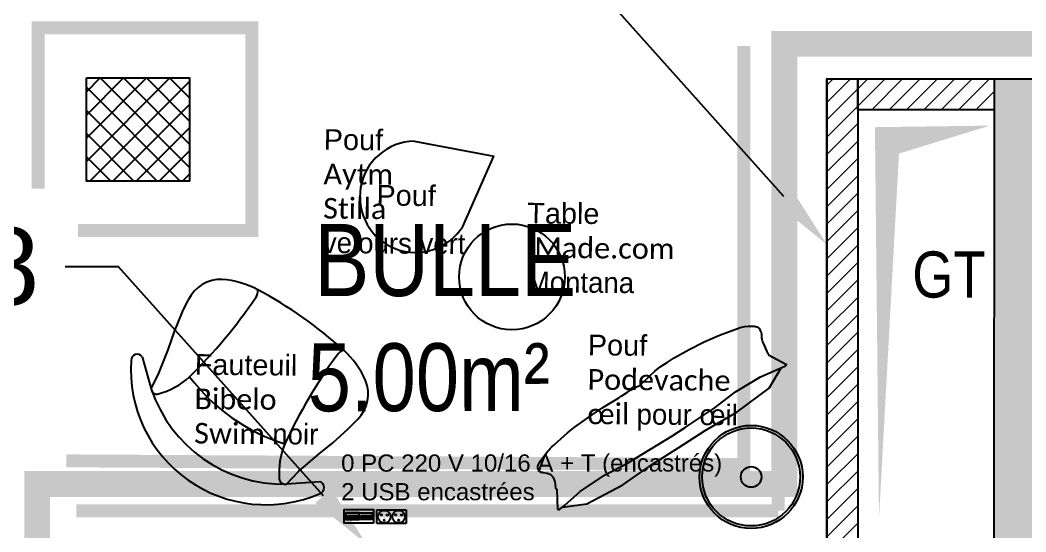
# Model space of a CAD drawing. Extents: x -28.5 to 23.1, y -8.3 to 57.2.
# Drawn here: x -10.009 to -6.109, y 5.335 to 7.319 of the extents above; entities that cross this region are included whole.
import ezdxf
from ezdxf import colors
from ezdxf.entities.mleader import LeaderData, LeaderLine
from ezdxf.math import Vec2, Vec3

# ---------------------------------------------------------------- set-up
doc = ezdxf.new("R2010")
doc.units = 0
doc.header["$LTSCALE"] = 0.001
for name, pattern in [('AXES2', [28.575, 19.05, -3.175, 3.175, -3.175]), ('CACHE', [0.375, 0.25, -0.125]), ('CACHE2', [4.7625, 3.175, -1.5875]), ('CONTINU', [0])]:
    doc.linetypes.add(name, pattern=pattern)
for name, color, linetype in [('01-STR_MACONNERIE_HACH', 252, 'Continuous'), ('02-CL HACH PLATRE', 6, 'Continuous'), ('02-CLOISON_HACH MACONNERIE', 6, 'Continuous'), ('_ANNO-CONCEPT-T', 7, 'Continuous'), ('A-legende', 7, 'Continuous'), ('A-texte', 7, 'Continuous'), ('exist- Etiquette-incendie', 1, 'Continuous')]:
    doc.layers.add(name, color=color, linetype=linetype)
for name, color, linetype, true_color in [('04-MOBILIER', 1, 'Continuous', 0xff0000), ('A-cote', 7, 'Continuous', 0x425746), ('A-Détails', 7, 'Continuous', 0x00a500), ('A-signalétique', 7, 'Continuous', 0x666666), ('CONST MOB', 40, 'Continuous', 0xffbf00), ('SA-ELEVATION', 2, 'Continuous', 0xffff00)]:
    doc.layers.add(name, color=color, linetype=linetype, true_color=true_color)
doc.layers.add('plafond', color=5, linetype='Continuous', lineweight=25, true_color=0x0000ff)
doc.styles.get("Standard").update_dxf_attribs({"font": 'ARIALN.TTF'})
doc.styles.add('verdana', font='swissc.ttf')
doc.styles.add('Y_TXT_COT', font='arial.ttf', dxfattribs={"height": 0.2})
pattern_1 = [(45, (-0.006566, -0.00019), (-0.03367596, 0.03367596), [])]

# ---------------------------------------------------------------- blocks, each defined once
blk = doc.blocks.new('BLOC_ATT_RENS_100')
at = {"flags": 8}
for tag, p, height in [('N°', (-0.4156, 0.9727), 0.25), ('TITRE', (-0.4156, 0.6753), 0.21), ('SURF', (-0.4156, 0.3727), 0.15), ('EFFECTIF', (-0.4156, 0.0727), 0.15), ('HSP', (-0.4156, -0.2356), 0.15), ('REV.SOL', (-0.4156, -0.5258), 0.15), ('REV.MUR', (-0.4156, -0.8258), 0.15), ('PLAF', (-0.4156, -1.1258), 0.15)]:
    blk.add_attdef(tag, p, '', height=height, dxfattribs=at)
at = {"layer": 'exist- Etiquette-incendie', "flags": 8}
for tag, p in [('EFFECTIF.MAX', (-0.4156, -1.414)), ('SURF.PROG', (-0.4156, -1.6479))]:
    blk.add_attdef(tag, p, '', height=0.15, dxfattribs=at)
blk = doc.blocks.new('Xref-R6-2018-11')
h = blk.add_hatch(color=256)
h.dxf.hatch_style = 1
h.paths.add_polyline_path([(-3.9702, 0.0348), (-3.9544, -1.4824), (-3.8769, -0.0675), (-3.5244, 0.0409)])
at = {"layer": '01-STR_MACONNERIE_HACH'}
h = blk.add_hatch(color=256, dxfattribs=at)
h.dxf.hatch_style = 1
h.paths.add_polyline_path([(1.9767, -0.0016), (1.974, -0.4631), (2.194, -0.4644), (2.198, 0.2183), (-3.507, 0.2228), (-3.5076, -1.2779), (-3.5077, -1.3979), (-3.5082, -2.6649), (-3.4856, -2.6649), (-3.4859, -2.7149), (-3.4844, -3.3549), (-3.4843, -3.4049), (-3.4847, -3.4049), (-3.4847, -6.3068), (-3.2001, -6.307), (-3.2, -6.207), (-3.2, -6.207), (-3.29, -6.207), (-3.29, -6.207), (-3.29, 0.0252), (-2.81, 0.0248), (-0.22, 0.0227), (0, 0)])
at = {"layer": '02-CL HACH PLATRE', "lineweight": 13, "transparency": 33554687}
h = blk.add_hatch(dxfattribs=at)
h.set_pattern_fill('ANSI31', color=256, scale=0.015)
h.set_pattern_definition(pattern_1)
h.paths.add_polyline_path([(-4.0368, 0.1026), (-4.0368, -1.6674), (-4.1568, -1.6674), (-4.1568, 0.2226), (-4.0368, 0.2226)])
h = blk.add_hatch(dxfattribs=at)
h.set_pattern_fill('ANSI31', color=256, scale=0.015)
h.set_pattern_definition(pattern_1)
h.paths.add_polyline_path([(-3.507, 0.1024), (-3.507, 0.2226), (-4.0368, 0.2226), (-4.0368, 0.1026)])
at = {"layer": '02-CLOISON_HACH MACONNERIE', "transparency": 33554687}
h = blk.add_hatch(dxfattribs=at)
h.set_pattern_fill('ANSI37', color=256, scale=0.02)
h.paths.add_polyline_path([(-7.0282, 0.2256), (-6.628, 0.2256), (-6.628, -0.1744), (-7.0282, -0.1744)])
for p, q in [((-3.5082, -2.6649), (-3.507, 0.2228)), ((-3.507, 0.2228), (2.198, 0.2183))]:
    blk.add_line(p, q)
blk.add_lwpolyline([(-7.0282, 0.2256), (-6.628, 0.2256), (-6.628, -0.1744), (-7.0282, -0.1744)], close=True)
at = {"linetype": 'Continuous'}
blk.add_lwpolyline([(-4.0368, 0.1026), (-4.0368, -1.6674), (-4.1568, -1.6674), (-4.1568, 0.2226), (-4.0368, 0.2226)], close=True, dxfattribs=at)
blk.add_lwpolyline([(-3.507, 0.1024), (-4.0368, 0.1026), (-4.0368, 0.1026), (-4.0368, 0.2226), (-3.4796, 0.2226)], dxfattribs=at)
ref = blk.add_blockref('BLOC_ATT_RENS_100', (-3.6194, -0.5815), dxfattribs=dict(xscale=0.472023455414562, yscale=0.472023455414562, zscale=0.9170462599446728))
ref.add_attrib('SURF', 'GT', (-3.8254, -0.6259), dxfattribs={"height": 0.17884, "rotation": 360, "style": 'verdana', "flags": 8})
blk = doc.blocks.new('PCD-1.10')
at = {"color": 0}
for p, q in [((0, 0), (0, 3.19)), ((0, 3.19), (6.84, 3.19)), ((6.84, 3.19), (6.84, 0)), ((6.84, 0), (0, 0))]:
    blk.add_line(p, q, dxfattribs=at)
for centre, radius in [((1.72, 1.61), 1.46), ((5.08, 1.61), 1.46), ((1.03, 2.04), 0.146), ((1.7, 0.8), 0.146), ((2.44, 1.99), 0.146), ((4.39, 2.04), 0.146), ((5.05, 0.8), 0.146), ((5.79, 1.99), 0.146)]:
    blk.add_circle(centre, radius, dxfattribs=at)
blk = doc.blocks.new('A$C3F9375E2')
at = {"layer": 'CONST MOB'}
for p, q in [((-33.92, 0.73), (-32.32, 4.24)), ((-36.01, -4.77), (-33.92, 0.73)), ((-37.7, -10.04), (-36.01, -4.77)), ((-40.12, -16.64), (-37.7, -10.04)), ((-44.95, -12.13), (-42.21, -21.09)), ((-42.21, -21.09), (-40.12, -16.64)), ((13.54, -31.1), (16.19, -28.29)), ((9.25, -35.13), (13.54, -31.1)), ((5.02, -38.68), (9.25, -35.13)), ((-0.17, -43.43), (5.02, -38.68)), ((-3.5, -47.06), (-0.17, -43.43)), ((5.83, -46.19), (-3.5, -47.06))]:
    blk.add_line(p, q, dxfattribs=at)
for centre, radius, start, end in [((-23.1, 0), 10.15, 89.2162, 155.3014), ((-24.38, -15.91), 26.1, 63.736, 86.88), ((-15.77, 7.01), 2.98, 323.5327, 9.2375), ((-66.56, -99.24), 119.49, 49.0206, 63.2784), ((-137.99, 85.95), 148.47, 315.8399, 327.0704), ((131.88, -95.06), 148.47, 145.2286, 156.4591), ((12.47, -11.93), 2.98, 103.0615, 148.7663), ((-5.47, -28.59), 26.1, 25.4189, 48.563), ((-10.04, -14.96), 38.05, 177.3714, 294.9276), ((-46.33, -13.14), 1.71, 36.0664, 182.6808), ((-46.07, -2.22), 21.12, 286.2457, 313.7161), ((10.77, 16.06), 53.94, 218.4424, 253.8565), ((8.77, -21.37), 10.15, 316.9976, 23.0828), ((-40.61, -20.94), 1.62, 185.6413, 285.8671), ((-5.26, -7.84), 39.26, 199.7259, 272.573), ((15.43, -43.47), 21.12, 158.5829, 186.0533), ((-3.96, -45.51), 1.62, 186.4319, 286.6577), ((5.42, -47.85), 1.71, 289.6181, 76.2326)]:
    blk.add_arc(centre, radius, start, end, dxfattribs=at)
blk = doc.blocks.new('A$C7EFA423E')
at = {"layer": '04-MOBILIER', "linetype": 'CONTINU'}
for p in [(-10.587, 3.6161), (-10.587, 3.6161), (-10.3982, 3.2857), (-10.3982, 3.2857)]:
    blk.add_line(p, (-10.2774, 3.5576), dxfattribs=at)
at = {"layer": '04-MOBILIER', "extrusion": (-3.02672e-07, 4.76213e-07, -1)}
for points in [[(10.03, 2.1881), (10.0319, 2.2658), (10.0367, 2.2697), (10.0383, 2.2869), (10.0401, 2.2952), (10.0412, 2.2993), (10.0418, 2.3014), (10.0425, 2.3034), (10.0433, 2.3053), (10.0442, 2.3072), (10.0452, 2.3091), (10.0463, 2.3109), (10.0476, 2.3127), (10.049, 2.3144), (10.0505, 2.3161), (10.0522, 2.3177), (10.0544, 2.3196), (10.0563, 2.3211), (10.0572, 2.3218), (10.0582, 2.3225), (10.0591, 2.3231), (10.0601, 2.3236), (10.0611, 2.3241), (10.0623, 2.3246), (10.0635, 2.3251), (10.0648, 2.3256), (10.0678, 2.3265), (10.0715, 2.3274), (10.0856, 2.3301), (10.0871, 2.3304), (10.0886, 2.3306), (10.0915, 2.3309), (10.0929, 2.3311), (10.0936, 2.3312), (10.0942, 2.3314), (10.0948, 2.3315), (10.0951, 2.3316), (10.0954, 2.3318), (10.0956, 2.3319), (10.0959, 2.332), (10.0961, 2.3322), (10.0964, 2.3323), (10.097, 2.3328), (10.0977, 2.3333), (10.0982, 2.3338), (10.0987, 2.3342), (10.0991, 2.3347), (10.0994, 2.3351), (10.0997, 2.3355), (10.0998, 2.3358), (10.0999, 2.336), (10.1, 2.3362), (10.1001, 2.3364), (10.1003, 2.3367), (10.1004, 2.3371), (10.1005, 2.3375), (10.1006, 2.3379), (10.1007, 2.3383), (10.1008, 2.339), (10.1028, 2.3405), (10.1037, 2.3414), (10.1041, 2.3418), (10.1046, 2.3423), (10.105, 2.3427), (10.1053, 2.3432), (10.1056, 2.3437), (10.1058, 2.344), (10.1059, 2.3443), (10.1061, 2.3446), (10.1062, 2.3449), (10.1063, 2.3452), (10.1064, 2.3455), (10.1065, 2.3458), (10.1066, 2.3461), (10.1067, 2.3465), (10.1067, 2.3468), (10.1071, 2.3497), (10.1072, 2.351), (10.1073, 2.3521), (10.1073, 2.3532), (10.1072, 2.3541), (10.1071, 2.3551), (10.107, 2.356), (10.1068, 2.3569), (10.1065, 2.3578), (10.1061, 2.3588), (10.1057, 2.3598), (10.1032, 2.3649), (10.1002, 2.3705), (10.0967, 2.376), (10.089, 2.3869), (10.0721, 2.4091), (10.069, 2.4131), (10.0658, 2.4169), (10.0592, 2.4243), (10.0522, 2.4312), (10.045, 2.4378), (10.0162, 2.4636), (10.0042, 2.4747), (9.9919, 2.4853), (9.9662, 2.5054), (9.9127, 2.5429), (9.8585, 2.5805), (9.8312, 2.5981), (9.8036, 2.6141), (9.7924, 2.6207), (9.7813, 2.6279), (9.7593, 2.6427), (9.7481, 2.65), (9.7366, 2.6568), (9.7307, 2.6599), (9.7247, 2.6629), (9.7185, 2.6656), (9.7121, 2.6681), (9.6729, 2.7063), (9.6528, 2.7241), (9.6321, 2.7404), (9.6059, 2.7584), (9.5782, 2.7755), (9.5207, 2.808), (9.4623, 2.8376), (9.4326, 2.8513), (9.4023, 2.8637), (9.3291, 2.891), (9.3227, 2.893), (9.3165, 2.8946), (9.3102, 2.896), (9.304, 2.897), (9.2916, 2.8983), (9.2792, 2.899), (9.2756, 2.899), (9.2718, 2.8988), (9.268, 2.8985), (9.2641, 2.8979), (9.2622, 2.8975), (9.2604, 2.897), (9.2586, 2.8964), (9.2568, 2.8958), (9.2552, 2.8951), (9.2536, 2.8944), (9.2528, 2.894), (9.2521, 2.8935), (9.2514, 2.8931), (9.2508, 2.8926), (9.2505, 2.8923), (9.2502, 2.8921), (9.2497, 2.8916), (9.2492, 2.8911), (9.2488, 2.8906), (9.2483, 2.89), (9.2479, 2.8894), (9.2476, 2.8887), (9.2472, 2.8881), (9.2466, 2.8867), (9.246, 2.8853), (9.2449, 2.8823), (9.2427, 2.8779), (9.2417, 2.8755), (9.2413, 2.8743), (9.2409, 2.8731), (9.2407, 2.8724), (9.2406, 2.8716), (9.2403, 2.87), (9.24, 2.8669), (9.2396, 2.8552), (9.2394, 2.852), (9.2389, 2.849), (9.2383, 2.8461), (9.2375, 2.8432), (9.2358, 2.8377), (9.2339, 2.8323), (9.2185, 2.8006), (9.2135, 2.7928), (9.2121, 2.7869), (9.1433, 2.75)], [(10.03, 2.1881), (10.0277, 2.1879), (10.0266, 2.1879), (10.0255, 2.1879), (10.025, 2.188), (10.0245, 2.188), (10.024, 2.1881), (10.0235, 2.1882), (10.0233, 2.1883), (10.0231, 2.1884), (10.0229, 2.1884), (10.0226, 2.1885), (10.0224, 2.1886), (10.0222, 2.1887), (10.022, 2.1888), (10.0218, 2.1889), (10.0169, 2.1925), (10.0119, 2.1964), (10.0019, 2.205), (9.9423, 2.2581), (9.8483, 2.3214), (9.7598, 2.3676), (9.6405, 2.4396), (9.5874, 2.472), (9.5356, 2.5063), (9.4198, 2.5837), (9.3403, 2.6442), (9.2431, 2.7025), (9.1698, 2.7339), (9.1577, 2.7393), (9.152, 2.7421), (9.1467, 2.7451), (9.1465, 2.7453), (9.1464, 2.7454), (9.1462, 2.7455), (9.146, 2.7457), (9.1458, 2.7458), (9.1457, 2.746), (9.1455, 2.7462), (9.1454, 2.7464), (9.1451, 2.7468), (9.1448, 2.7472), (9.1445, 2.7476), (9.1443, 2.748), (9.1438, 2.749), (9.1433, 2.75), (9.1425, 2.7522)], [(10.03, 2.1881), (10.0277, 2.1879), (10.0266, 2.1879), (10.0255, 2.1879), (10.025, 2.188), (10.0245, 2.188), (10.024, 2.1881), (10.0235, 2.1882), (10.0233, 2.1883), (10.0231, 2.1884), (10.0229, 2.1884), (10.0226, 2.1885), (10.0224, 2.1886), (10.0222, 2.1887), (10.022, 2.1888), (10.0218, 2.1889), (10.0169, 2.1925), (10.0119, 2.1964), (10.0019, 2.205), (9.9423, 2.2581), (9.8483, 2.3214), (9.7598, 2.3676), (9.6405, 2.4396), (9.5874, 2.472), (9.5356, 2.5063), (9.4198, 2.5837), (9.3403, 2.6442), (9.2431, 2.7025), (9.1698, 2.7339), (9.1577, 2.7393), (9.152, 2.7421), (9.1467, 2.7451), (9.1465, 2.7453), (9.1464, 2.7454), (9.1462, 2.7455), (9.146, 2.7457), (9.1458, 2.7458), (9.1457, 2.746), (9.1455, 2.7462), (9.1454, 2.7464), (9.1451, 2.7468), (9.1448, 2.7472), (9.1445, 2.7476), (9.1443, 2.748), (9.1438, 2.749), (9.1433, 2.75), (9.1425, 2.7522)], [(10.0119, 2.1964), (9.9165, 2.2101), (9.778, 2.2836), (9.6621, 2.3638), (9.56, 2.4288), (9.4578, 2.4937), (9.336, 2.5646), (9.2106, 2.6587), (9.1637, 2.7366)], [(10.0119, 2.1964), (9.9165, 2.2101), (9.778, 2.2836), (9.6621, 2.3638), (9.56, 2.4288), (9.4578, 2.4937), (9.336, 2.5646), (9.2106, 2.6587), (9.1637, 2.7366)]]:
    blk.add_lwpolyline(points, dxfattribs=at)
at = {"layer": '04-MOBILIER', "linetype": 'Continuous'}
blk.add_circle((-10.2075, 3.0897), 0.205, dxfattribs=at)
at = {"layer": '04-MOBILIER', "ltscale": 0.01}
for radius in [0.2, 0.2, 0.19, 0.19, 0.04]:
    blk.add_circle((-9.2799, 2.3139), radius, dxfattribs=at)
at = {"layer": '04-MOBILIER', "linetype": 'Continuous'}
blk.add_arc((-10.5813, 3.4002), 0.216, 91.4956, 327.9716, dxfattribs=at)
blk.add_arc((-10.5813, 3.4002), 0.216, 91.4956, 327.9716, dxfattribs=at)
at = {"layer": 'plafond', "linetype": 'Continuous'}
for points in [[(-10.7442, 2.1344), (-10.8584, 2.1344), (-10.8584, 2.1875), (-10.7442, 2.1875)], [(-10.852, 2.1743), (-10.7491, 2.1743), (-10.7491, 2.1489), (-10.852, 2.1489)], [(-10.8005, 2.1743), (-10.852, 2.1743), (-10.852, 2.1489), (-10.8005, 2.1489)], [(-10.8439, 2.1647), (-10.8054, 2.1647), (-10.8054, 2.157), (-10.8439, 2.157)], [(-10.7934, 2.1647), (-10.7549, 2.1647), (-10.7549, 2.157), (-10.7934, 2.157)]]:
    blk.add_lwpolyline(points, close=True, dxfattribs=at)
at = {"layer": 'CONST MOB', "xscale": 0.01376951398866447, "yscale": 0.01376951398866447, "zscale": 0.01376951398866447, "rotation": 358.6860322324584}
blk.add_blockref('A$C3F9375E2', (-11.0187, 2.9329), dxfattribs=at)
at = {"layer": 'plafond', "lineweight": -2, "xscale": 0.01669227516125703, "yscale": 0.01669227516125703, "zscale": 0.01669227516125703, "rotation": 0.0739232123309044}
blk.add_blockref('PCD-1.10', (-10.7314, 2.1331), dxfattribs=at)
at = {"layer": '_ANNO-CONCEPT-T', "char_height": 0.08, "width": 1.472401, "attachment_point": 1, "rotation": 359.5012}
for s, insert in [('{\\fArial|b0|i0|c0|p34;Pouf\\P\\fCalibri|b0|i0|c0|p34;Aytm\\PStilla \\P\\fMangal|b0|i0|c0|p2;velours vert }', (-10.9367, 3.6626)), ('{\\fArial|b0|i0|c0|p34;Pouf}', (-10.7323, 3.4462)), ('{\\fArial|b0|i0|c0|p34;Table\\P\\fCalibri|b0|i0|c0|p34; Made.com \\P\\fMangal|b0|i0|c0|p2;Montana}', (-10.1473, 3.3771)), ('{\\fArial|b0|i0|c0|p34;Pouf \\P\\fCalibri|b0|i0|c0|p34;Podevache \\Pœil \\fMangal|b0|i0|c0|p2;pour œil }', (-9.9127, 2.8657)), ('{\\fArial|b0|i0|c0|p34;Fauteuil\\P\\fCalibri|b0|i0|c0|p34;Bibelo\\PSwim \\fMangal|b0|i0|c0|p2;noir}', (-11.437, 2.7904)), ('{\\fArial|b0|i0|c0|p34;Fauteuil}', (-11.437, 2.7904))]:
    blk.add_mtext(s, dxfattribs=dict(at, insert=insert))
at = {"layer": 'plafond', "insert": (-10.8699, 2.4012), "char_height": 0.08, "width": 1.472401, "attachment_point": 1, "rotation": 0.0242}
blk.add_mtext('{\\fArial|b0|i0|c0|p34;\\H0.83333x;0 PC 220 V 10/16 A + T (encastrés)\\P2 USB encastrées}', dxfattribs=at)

msp = doc.modelspace()

# ---------------------------------------------------------------- linework, layer by layer
at = {"ltscale": 0.01}
msp.add_lwpolyline([(-0.5264, 7.0874), (-6.8812, 7.0917), (-6.8812, 5.1964), (-6.2322, 5.1962), (-6.211, 3.2619), (-6.8812, 3.2621), (-6.8829, 0.5627), (-0.5526, 0.5596)], close=True, dxfattribs=at)
at = {"layer": 'A-legende', "color": 5, "linetype": 'CACHE', "ltscale": 2000, "true_color": 0x1100ff, "const_width": 0.05}
msp.add_lwpolyline([(-9.9391, 7.2889), (-9.1111, 7.2889), (-9.1111, 6.5036), (-9.9391, 6.5036)], close=True, dxfattribs=at)
at = {"layer": 'A-legende', "color": 39, "linetype": 'CACHE2', "ltscale": 100, "true_color": 0x663d19, "const_width": 0.05}
msp.add_lwpolyline([(-7.2027, 7.2186), (-7.2027, 5.5959), (-9.83, 5.61)], dxfattribs=at)
at = {"layer": 'A-legende', "color": 151, "linetype": 'CACHE', "ltscale": 2000, "true_color": 0xa4b6e5, "const_width": 0.05}
for points in [[(-7.0702, 7.2186), (-7.0702, 5.4163), (-7.0702, 5.4163), (-7.0702, 5.4163), (-7.0702, 5.4163)], [(-0.4671, 7.2167), (-6.897, 7.2167)]]:
    msp.add_lwpolyline(points, dxfattribs=at)

# ---------------------------------------------------------------- block references
at = {"ltscale": 0.01}
msp.add_blockref('Xref-R6-2018-11', (-2.7244, 6.8691), dxfattribs=at)
at = {"layer": 'SA-ELEVATION', "ltscale": 0.01}
msp.add_blockref('A$C7EFA423E', (2.1053, 3.2337), dxfattribs=at)

# ---------------------------------------------------------------- texts
at = {"layer": 'A-cote', "color": 30, "insert": (-8.8944, 6.0656), "char_height": 0.26331, "width": 1.219524, "attachment_point": 1, "rotation": 0.0792}
msp.add_mtext('5.00m²', dxfattribs=at)
at = {"layer": 'A-texte', "ltscale": 0.1, "insert": (-8.8689, 6.5289), "char_height": 0.27988, "attachment_point": 1}
msp.add_mtext_dynamic_manual_height_columns('BULLE', width=1.401625, gutter_width=12.5, heights=[0], dxfattribs=at)

# ---------------------------------------------------------------- next in the draw order: leaders
at = {"layer": 'A-Détails'}
ml = msp.add_multileader_mtext('Standard', dxfattribs=at)
ml.set_content('DH08', color=256, style='Y_TXT_COT')
ml.set_leader_properties()
ml.build(insert=Vec2(0, 0))
ml.multileader.update_dxf_attribs({"has_text_frame": 1, "text_left_attachment_type": 2, "text_right_attachment_type": 2, "dogleg_length": 1, "arrow_head_size": 0.25})
ctx = ml.context
ctx.base_point, ctx.char_height, ctx.arrow_head_size, ctx.landing_gap_size, ctx.plane_origin = Vec3(-9.2704, 7.5233), 0.3, 0.25, 0.1, Vec3(-12.7149, 10.3908)
ctx.left_attachment, ctx.right_attachment, ctx.text_align_type = 2, 2, 2
notes = []
notes.append((ctx, [(1, (1, 1, 0), (-7.8424, 7.5233), (-1, 0), 0.2072, [(0, [(-6.8811, 6.4494)], 0, [])])]))
ctx.mtext.insert, ctx.mtext.rotation, ctx.mtext.width, ctx.mtext.defined_height, ctx.mtext.alignment, ctx.mtext.flow_direction = Vec3(-8.1497, 7.6764), 6.283185, 0.456081, 0.1999, 3, 5
ctx.mtext.has_bg_fill, ctx.mtext.bg_color, ctx.mtext.bg_scale_factor, ctx.mtext.bg_transparency, ctx.mtext.use_window_bg_color = 1, -1027028792, 1.5, 0, 1
ml = msp.add_multileader_mtext('Standard', dxfattribs=at)
ml.set_content('DH04', color=256, style='Y_TXT_COT')
ml.set_leader_properties()
ml.build(insert=Vec2(0, 0))
ml.multileader.update_dxf_attribs({"has_text_frame": 1, "text_left_attachment_type": 2, "text_right_attachment_type": 2, "dogleg_length": 1, "arrow_head_size": 0.25})
ctx = ml.context
ctx.base_point, ctx.char_height, ctx.arrow_head_size, ctx.landing_gap_size, ctx.plane_origin = Vec3(-5.4952, 5.2621), 0.3, 0.25, 0.1, Vec3(-12.2848, 7.2499)
ctx.left_attachment, ctx.right_attachment = 2, 2
notes.append((ctx, [(0, (1, 1, 0), (-5.7024, 5.2621), (1, 0), 0.2072, [(0, [(-7.7597, 5.2394)], 0, [])])]))
ctx.mtext.insert, ctx.mtext.rotation, ctx.mtext.width, ctx.mtext.defined_height, ctx.mtext.flow_direction = Vec3(-5.3952, 5.4152), 6.283185, 0.436539, 0.1999, 5
ctx.mtext.has_bg_fill, ctx.mtext.bg_color, ctx.mtext.bg_scale_factor, ctx.mtext.bg_transparency, ctx.mtext.use_window_bg_color = 1, -1027028792, 1.5, 0, 1
for ctx, leaders in notes:
    for number, flags, end, landing, length, lines in leaders:
        leader = LeaderData()
        leader.index, (leader.has_last_leader_line, leader.has_dogleg_vector, leader.attachment_direction) = number, flags
        leader.last_leader_point, leader.dogleg_vector, leader.dogleg_length = Vec3(end), Vec3(landing), length
        for number, points, colour, breaks in lines:
            line = LeaderLine()
            line.index, line.vertices, line.color, line.breaks = number, Vec3.list(points), colors.encode_raw_color(colour), breaks
            leader.lines.append(line)
        ctx.leaders.append(leader)

# ---------------------------------------------------------------- next in the draw order: leaders
ml = msp.add_multileader_mtext('Standard', dxfattribs=at)
ml.set_content('DH08', color=256, style='Y_TXT_COT')
ml.set_leader_properties()
ml.build(insert=Vec2(0, 0))
ml.multileader.update_dxf_attribs({"has_text_frame": 1, "text_left_attachment_type": 2, "text_right_attachment_type": 2, "dogleg_length": 1, "arrow_head_size": 0.25})
ctx = ml.context
ctx.base_point, ctx.char_height, ctx.arrow_head_size, ctx.landing_gap_size, ctx.plane_origin = Vec3(-11.0561, 6.3619), 0.3, 0.25, 0.1, Vec3(-14.5005, 9.2294)
ctx.left_attachment, ctx.right_attachment, ctx.text_align_type = 2, 2, 2
notes = []
notes.append((ctx, [(1, (1, 1, 0), (-9.6281, 6.3619), (-1, 0), 0.2072, [(0, [(-8.6668, 5.2881)], 0, [])])]))
ctx.mtext.insert, ctx.mtext.rotation, ctx.mtext.width, ctx.mtext.defined_height, ctx.mtext.alignment, ctx.mtext.flow_direction = Vec3(-9.9353, 6.5151), 6.283185, 0.456081, 0.1999, 3, 5
ctx.mtext.has_bg_fill, ctx.mtext.bg_color, ctx.mtext.bg_scale_factor, ctx.mtext.bg_transparency, ctx.mtext.use_window_bg_color = 1, -1027028792, 1.5, 0, 1
for ctx, leaders in notes:
    for number, flags, end, landing, length, lines in leaders:
        leader = LeaderData()
        leader.index, (leader.has_last_leader_line, leader.has_dogleg_vector, leader.attachment_direction) = number, flags
        leader.last_leader_point, leader.dogleg_vector, leader.dogleg_length = Vec3(end), Vec3(landing), length
        for number, points, colour, breaks in lines:
            line = LeaderLine()
            line.index, line.vertices, line.color, line.breaks = number, Vec3.list(points), colors.encode_raw_color(colour), breaks
            leader.lines.append(line)
        ctx.leaders.append(leader)

# ---------------------------------------------------------------- next in the draw order: linework, layer by layer
at = {"layer": 'A-legende', "color": 151, "linetype": 'CACHE', "ltscale": 2000, "true_color": 0xa4b6e5, "const_width": 0.05}
msp.add_lwpolyline([(-7.0702, 5.4163), (-9.7913, 5.4163)], dxfattribs=at)
at = {"layer": 'A-signalétique', "color": 253, "linetype": 'AXES2', "ltscale": 50, "true_color": 0x999999, "const_width": 0.1}
msp.add_lwpolyline([(-0.5309, 7.2274), (-7.0461, 7.2274), (-7.0461, 5.5204), (-9.9436, 5.5204), (-9.9436, 5.0302), (-6.3739, 5.0302)], dxfattribs=at)

doc.saveas('drawing.dxf')
